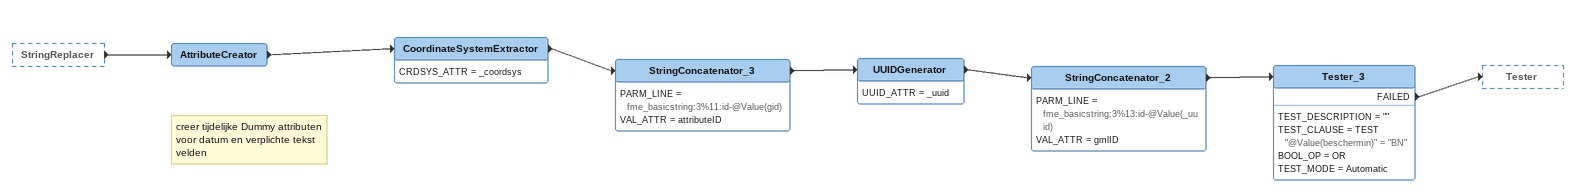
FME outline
StringReplacer [outside]
    -> AttributeCreator
Note: creer tijdelijke Dummy attributen voor datum en verplichte tekst velden
AttributeCreator
    -> CoordinateSystemExtractor
CoordinateSystemExtractor
    CRDSYS_ATTR = _coordsys
    -> StringConcatenator_3
StringConcatenator_3
    PARM_LINE = fme_basicstring:3%11:id-@Value(gid)
    VAL_ATTR = attributeID
    -> UUIDGenerator
UUIDGenerator
    UUID_ATTR = _uuid
    -> StringConcatenator_2
StringConcatenator_2
    PARM_LINE = fme_basicstring:3%13:id-@Value(_uuid)
    VAL_ATTR = gmlID
    -> Tester_3
Tester_3
    TEST_DESCRIPTION = ""
    TEST_CLAUSE = TEST "@Value(beschermin)" = "BN"
    BOOL_OP = OR
    TEST_MODE = Automatic
    FAILED -> Tester
